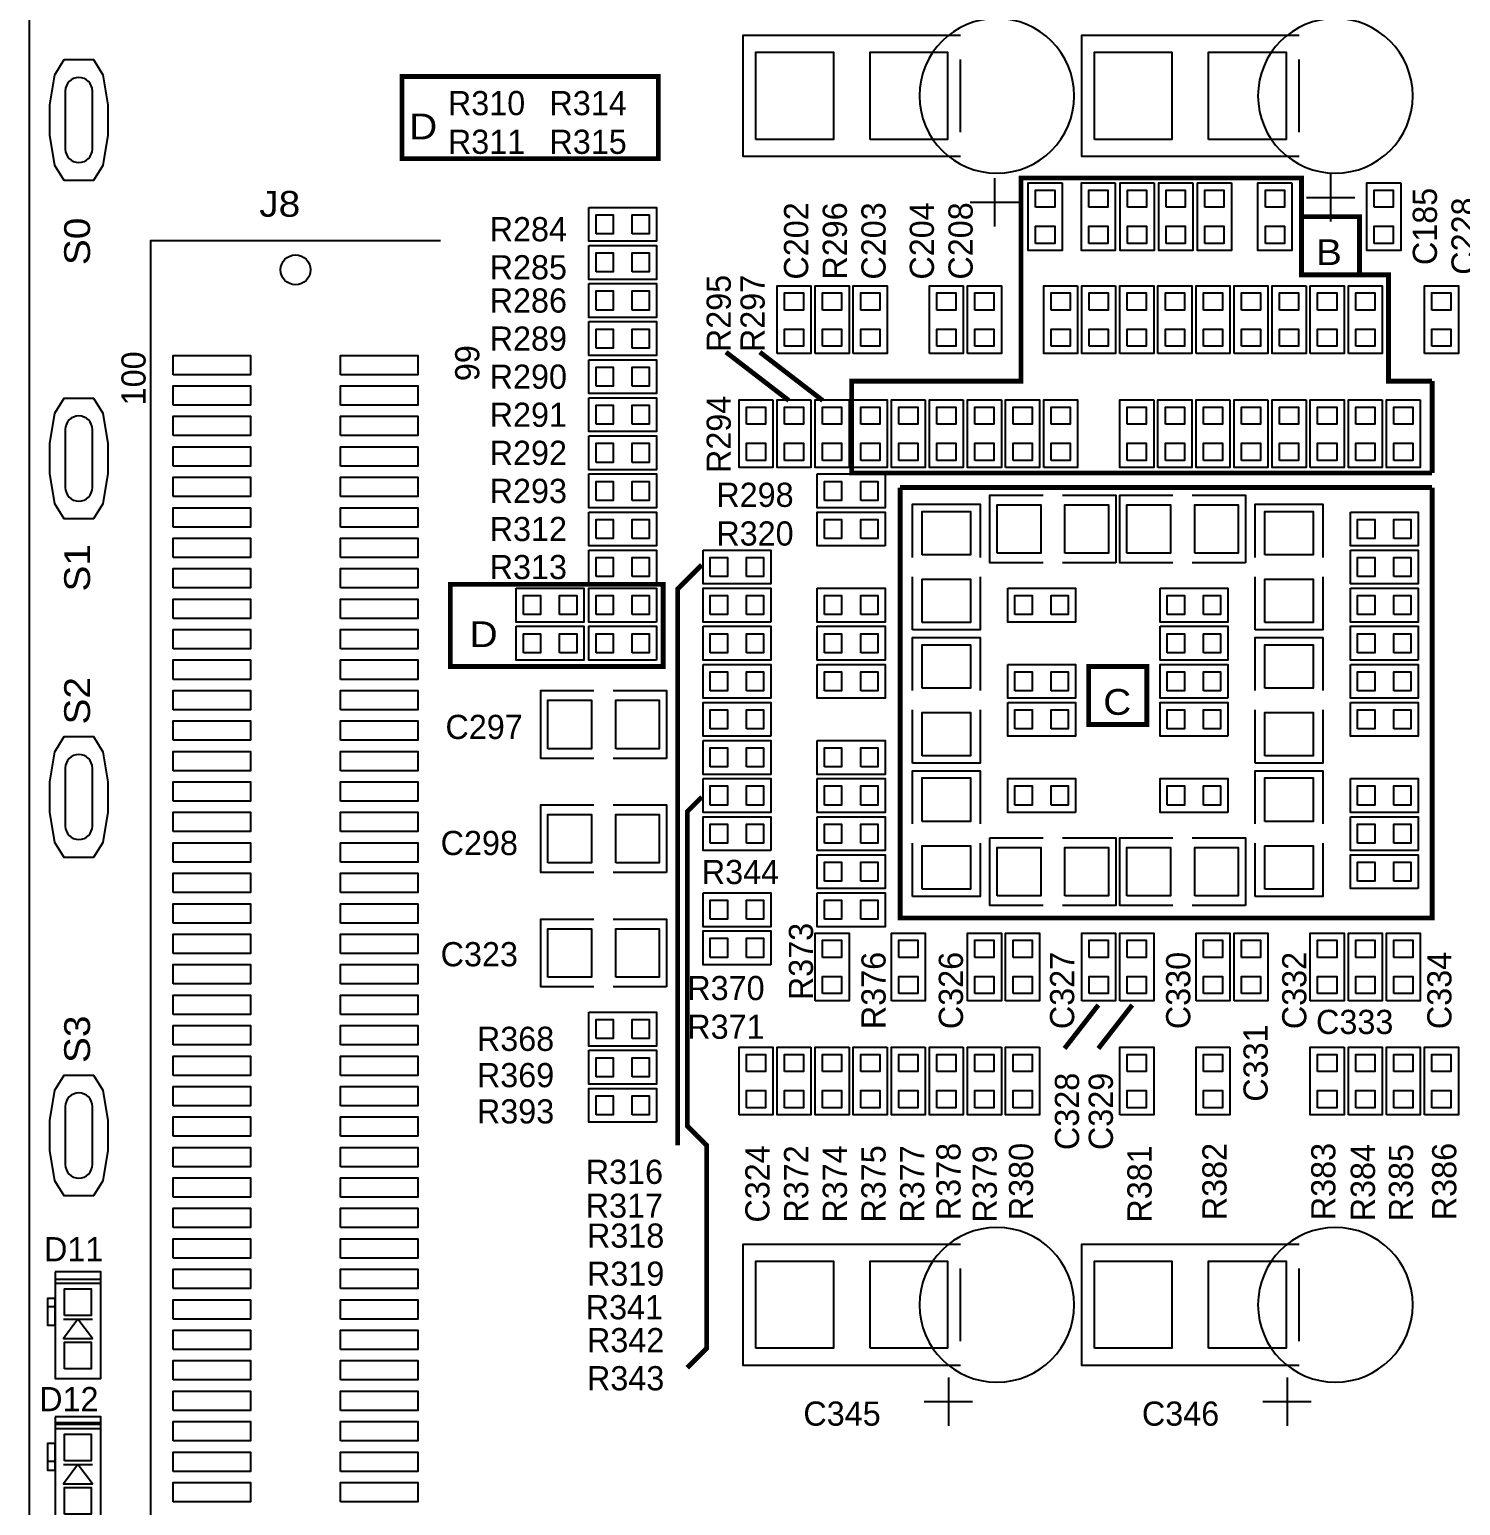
# Model space of a CAD drawing. Extents: x -13981 to 19531, y -9981 to 12034.
# Drawn here: x 3500 to 7938, y 2045 to 6623 of the extents above; entities that cross this region are included whole.
import ezdxf

# ---------------------------------------------------------------- set-up
doc = ezdxf.new("R2010")
doc.units = 0
doc.header["$MEASUREMENT"] = 0
doc.layers.get('0').update_dxf_attribs({"color": 1, "linetype": 'CONTINUOUS'})
doc.layers.add('1', color=3, linetype='CONTINUOUS')

# ---------------------------------------------------------------- blocks, each defined once
blk = doc.blocks.new('FIGURE_CIRCLE')
blk.add_circle((0, 0), 0.5)
blk = doc.blocks.new('FIGURE_SQUARE')
blk.add_lwpolyline([(-0.5, -0.5), (-0.5, 0.5), (0.5, 0.5), (0.5, -0.5)], close=True)
blk = doc.blocks.new('FIGURE_OBLONG')
blk.add_lwpolyline([(-0.5, -0.125), (-0.5, 0.125), (-0.416, 0.375), (-0.25, 0.5), (0.25, 0.5), (0.416, 0.375), (0.5, 0.125), (0.5, -0.125), (0.416, -0.375), (0.25, -0.5), (-0.25, -0.5), (-0.416, -0.375)], close=True)

msp = doc.modelspace()

# ---------------------------------------------------------------- linework, layer by layer
at = {"layer": '1'}
for points in [[(16100, -2658.0002), (3500, -2658.0002), (3500, 9941.9998), (16100, 9941.9998)], [(6702.5, 6146.9998), (6702.5, 5936.9998), (6597.5, 5936.9998), (6597.5, 6146.9998)], [(6867.5, 6146.9998), (6867.5, 5936.9998), (6762.5, 5936.9998), (6762.5, 6146.9998)], [(6987.5, 6146.9998), (6987.5, 5936.9998), (6882.5, 5936.9998), (6882.5, 6146.9998)], [(7107.5, 6146.9998), (7107.5, 5936.9998), (7002.5, 5936.9998), (7002.5, 6146.9998)], [(7227.5, 6146.9998), (7227.5, 5936.9998), (7122.5, 5936.9998), (7122.5, 6146.9998)], [(7415, 6146.9998), (7415, 5936.9998), (7310, 5936.9998), (7310, 6146.9998)], [(7752.5, 6146.9998), (7752.5, 5936.9998), (7647.5, 5936.9998), (7647.5, 6146.9998)], [(5234.57, 6070.8748), (5444.57, 6070.8748), (5444.57, 5965.8748), (5234.57, 5965.8748)], [(5234.57, 5952.7648), (5444.57, 5952.7648), (5444.57, 5847.7648), (5234.57, 5847.7648)], [(5234.57, 5834.6548), (5444.57, 5834.6548), (5444.57, 5729.6548), (5234.57, 5729.6548)], [(5818.565, 5618.0998), (5818.565, 5828.0998), (5923.565, 5828.0998), (5923.565, 5618.0998)], [(5936.675, 5618.0998), (5936.675, 5828.0998), (6041.675, 5828.0998), (6041.675, 5618.0998)], [(6054.785, 5618.0998), (6054.785, 5828.0998), (6159.785, 5828.0998), (6159.785, 5618.0998)], [(6291.005, 5618.0998), (6291.005, 5828.0998), (6396.005, 5828.0998), (6396.005, 5618.0998)], [(6409.115, 5618.0998), (6409.115, 5828.0998), (6514.115, 5828.0998), (6514.115, 5618.0998)], [(6750.335, 5828.0998), (6750.335, 5618.0998), (6645.335, 5618.0998), (6645.335, 5828.0998)], [(6868.445, 5828.0998), (6868.445, 5618.0998), (6763.445, 5618.0998), (6763.445, 5828.0998)], [(6881.555, 5618.0998), (6881.555, 5828.0998), (6986.555, 5828.0998), (6986.555, 5618.0998)], [(6999.665, 5618.0998), (6999.665, 5828.0998), (7104.665, 5828.0998), (7104.665, 5618.0998)], [(7117.775, 5618.0998), (7117.775, 5828.0998), (7222.775, 5828.0998), (7222.775, 5618.0998)], [(7235.885, 5618.0998), (7235.885, 5828.0998), (7340.885, 5828.0998), (7340.885, 5618.0998)], [(7458.995, 5828.0998), (7458.995, 5618.0998), (7353.995, 5618.0998), (7353.995, 5828.0998)], [(7472.105, 5618.0998), (7472.105, 5828.0998), (7577.105, 5828.0998), (7577.105, 5618.0998)], [(7590.215, 5618.0998), (7590.215, 5828.0998), (7695.215, 5828.0998), (7695.215, 5618.0998)], [(7826.435, 5618.0998), (7826.435, 5828.0998), (7931.435, 5828.0998), (7931.435, 5618.0998)], [(5234.57, 5716.5448), (5444.57, 5716.5448), (5444.57, 5611.5448), (5234.57, 5611.5448)], [(5234.57, 5598.4348), (5444.57, 5598.4348), (5444.57, 5493.4348), (5234.57, 5493.4348)], [(5234.57, 5480.3248), (5444.57, 5480.3248), (5444.57, 5375.3248), (5234.57, 5375.3248)], [(5805.455, 5473.7698), (5805.455, 5263.7698), (5700.455, 5263.7698), (5700.455, 5473.7698)], [(5923.565, 5473.7698), (5923.565, 5263.7698), (5818.565, 5263.7698), (5818.565, 5473.7698)], [(6041.675, 5473.7698), (6041.675, 5263.7698), (5936.675, 5263.7698), (5936.675, 5473.7698)], [(6054.785, 5263.7698), (6054.785, 5473.7698), (6159.785, 5473.7698), (6159.785, 5263.7698)], [(6277.895, 5473.7698), (6277.895, 5263.7698), (6172.895, 5263.7698), (6172.895, 5473.7698)], [(6396.005, 5473.7698), (6396.005, 5263.7698), (6291.005, 5263.7698), (6291.005, 5473.7698)], [(6514.115, 5473.7698), (6514.115, 5263.7698), (6409.115, 5263.7698), (6409.115, 5473.7698)], [(6527.225, 5263.7698), (6527.225, 5473.7698), (6632.225, 5473.7698), (6632.225, 5263.7698)], [(6645.335, 5263.7698), (6645.335, 5473.7698), (6750.335, 5473.7698), (6750.335, 5263.7698)], [(6986.555, 5473.7698), (6986.555, 5263.7698), (6881.555, 5263.7698), (6881.555, 5473.7698)], [(6999.665, 5263.7698), (6999.665, 5473.7698), (7104.665, 5473.7698), (7104.665, 5263.7698)], [(7222.775, 5473.7698), (7222.775, 5263.7698), (7117.775, 5263.7698), (7117.775, 5473.7698)], [(7340.885, 5473.7698), (7340.885, 5263.7698), (7235.885, 5263.7698), (7235.885, 5473.7698)], [(7458.995, 5473.7698), (7458.995, 5263.7698), (7353.995, 5263.7698), (7353.995, 5473.7698)], [(7472.105, 5263.7698), (7472.105, 5473.7698), (7577.105, 5473.7698), (7577.105, 5263.7698)], [(7695.215, 5473.7698), (7695.215, 5263.7698), (7590.215, 5263.7698), (7590.215, 5473.7698)], [(7813.325, 5473.7698), (7813.325, 5263.7698), (7708.325, 5263.7698), (7708.325, 5473.7698)], [(5234.57, 5362.2148), (5444.57, 5362.2148), (5444.57, 5257.2148), (5234.57, 5257.2148)], [(5234.57, 5244.1048), (5444.57, 5244.1048), (5444.57, 5139.1048), (5234.57, 5139.1048)], [(5943.23, 5244.1048), (6153.23, 5244.1048), (6153.23, 5139.1048), (5943.23, 5139.1048)], [(5234.57, 5125.9948), (5444.57, 5125.9948), (5444.57, 5020.9948), (5234.57, 5020.9948)], [(6153.23, 5020.9948), (5943.23, 5020.9948), (5943.23, 5125.9948), (6153.23, 5125.9948)], [(7596.77, 5125.9948), (7806.77, 5125.9948), (7806.77, 5020.9948), (7596.77, 5020.9948)], [(5234.57, 5007.8848), (5444.57, 5007.8848), (5444.57, 4902.8848), (5234.57, 4902.8848)], [(5588.9, 5007.8848), (5798.9, 5007.8848), (5798.9, 4902.8848), (5588.9, 4902.8848)], [(7596.77, 5007.8848), (7806.77, 5007.8848), (7806.77, 4902.8848), (7596.77, 4902.8848)], [(5009.57, 4889.7748), (5219.57, 4889.7748), (5219.57, 4784.7748), (5009.57, 4784.7748)], [(5444.57, 4784.7748), (5234.57, 4784.7748), (5234.57, 4889.7748), (5444.57, 4889.7748)], [(5798.9, 4784.7748), (5588.9, 4784.7748), (5588.9, 4889.7748), (5798.9, 4889.7748)], [(5943.23, 4889.7748), (6153.23, 4889.7748), (6153.23, 4784.7748), (5943.23, 4784.7748)], [(6533.78, 4889.7748), (6743.78, 4889.7748), (6743.78, 4784.7748), (6533.78, 4784.7748)], [(7006.22, 4889.7748), (7216.22, 4889.7748), (7216.22, 4784.7748), (7006.22, 4784.7748)], [(7596.77, 4889.7748), (7806.77, 4889.7748), (7806.77, 4784.7748), (7596.77, 4784.7748)], [(5009.57, 4771.6648), (5219.57, 4771.6648), (5219.57, 4666.6648), (5009.57, 4666.6648)], [(5444.57, 4666.6648), (5234.57, 4666.6648), (5234.57, 4771.6648), (5444.57, 4771.6648)], [(5588.9, 4771.6648), (5798.9, 4771.6648), (5798.9, 4666.6648), (5588.9, 4666.6648)], [(5943.23, 4771.6648), (6153.23, 4771.6648), (6153.23, 4666.6648), (5943.23, 4666.6648)], [(7006.22, 4771.6648), (7216.22, 4771.6648), (7216.22, 4666.6648), (7006.22, 4666.6648)], [(7806.77, 4666.6648), (7596.77, 4666.6648), (7596.77, 4771.6648), (7806.77, 4771.6648)], [(5588.9, 4653.5548), (5798.9, 4653.5548), (5798.9, 4548.5548), (5588.9, 4548.5548)], [(5943.23, 4653.5548), (6153.23, 4653.5548), (6153.23, 4548.5548), (5943.23, 4548.5548)], [(6533.78, 4653.5548), (6743.78, 4653.5548), (6743.78, 4548.5548), (6533.78, 4548.5548)], [(7216.22, 4548.5548), (7006.22, 4548.5548), (7006.22, 4653.5548), (7216.22, 4653.5548)], [(7596.77, 4653.5548), (7806.77, 4653.5548), (7806.77, 4548.5548), (7596.77, 4548.5548)], [(5798.9, 4430.4448), (5588.9, 4430.4448), (5588.9, 4535.4448), (5798.9, 4535.4448)], [(6533.78, 4535.4448), (6743.78, 4535.4448), (6743.78, 4430.4448), (6533.78, 4430.4448)], [(7216.22, 4430.4448), (7006.22, 4430.4448), (7006.22, 4535.4448), (7216.22, 4535.4448)], [(7596.77, 4535.4448), (7806.77, 4535.4448), (7806.77, 4430.4448), (7596.77, 4430.4448)], [(5588.9, 4417.3348), (5798.9, 4417.3348), (5798.9, 4312.3348), (5588.9, 4312.3348)], [(5943.23, 4417.3348), (6153.23, 4417.3348), (6153.23, 4312.3348), (5943.23, 4312.3348)], [(5588.9, 4299.2248), (5798.9, 4299.2248), (5798.9, 4194.2248), (5588.9, 4194.2248)], [(5943.23, 4299.2248), (6153.23, 4299.2248), (6153.23, 4194.2248), (5943.23, 4194.2248)], [(6743.78, 4194.2248), (6533.78, 4194.2248), (6533.78, 4299.2248), (6743.78, 4299.2248)], [(7216.22, 4194.2248), (7006.22, 4194.2248), (7006.22, 4299.2248), (7216.22, 4299.2248)], [(7596.77, 4299.2248), (7806.77, 4299.2248), (7806.77, 4194.2248), (7596.77, 4194.2248)], [(5798.9, 4076.1148), (5588.9, 4076.1148), (5588.9, 4181.1148), (5798.9, 4181.1148)], [(5943.23, 4181.1148), (6153.23, 4181.1148), (6153.23, 4076.1148), (5943.23, 4076.1148)], [(7596.77, 4181.1148), (7806.77, 4181.1148), (7806.77, 4076.1148), (7596.77, 4076.1148)], [(5943.23, 4063.0048), (6153.23, 4063.0048), (6153.23, 3958.0048), (5943.23, 3958.0048)], [(7806.77, 3958.0048), (7596.77, 3958.0048), (7596.77, 4063.0048), (7806.77, 4063.0048)], [(5588.9, 3944.8948), (5798.9, 3944.8948), (5798.9, 3839.8948), (5588.9, 3839.8948)], [(5943.23, 3944.8948), (6153.23, 3944.8948), (6153.23, 3839.8948), (5943.23, 3839.8948)], [(5798.9, 3721.7848), (5588.9, 3721.7848), (5588.9, 3826.7848), (5798.9, 3826.7848)], [(5936.675, 3610.2298), (5936.675, 3820.2298), (6041.675, 3820.2298), (6041.675, 3610.2298)], [(6172.895, 3610.2298), (6172.895, 3820.2298), (6277.895, 3820.2298), (6277.895, 3610.2298)], [(6409.115, 3610.2298), (6409.115, 3820.2298), (6514.115, 3820.2298), (6514.115, 3610.2298)], [(6527.225, 3610.2298), (6527.225, 3820.2298), (6632.225, 3820.2298), (6632.225, 3610.2298)], [(6763.445, 3610.2298), (6763.445, 3820.2298), (6868.445, 3820.2298), (6868.445, 3610.2298)], [(6881.555, 3610.2298), (6881.555, 3820.2298), (6986.555, 3820.2298), (6986.555, 3610.2298)], [(7117.775, 3610.2298), (7117.775, 3820.2298), (7222.775, 3820.2298), (7222.775, 3610.2298)], [(7235.885, 3610.2298), (7235.885, 3820.2298), (7340.885, 3820.2298), (7340.885, 3610.2298)], [(7472.105, 3610.2298), (7472.105, 3820.2298), (7577.105, 3820.2298), (7577.105, 3610.2298)], [(7590.215, 3610.2298), (7590.215, 3820.2298), (7695.215, 3820.2298), (7695.215, 3610.2298)], [(7708.325, 3610.2298), (7708.325, 3820.2298), (7813.325, 3820.2298), (7813.325, 3610.2298)], [(5234.57, 3574.6198), (5444.57, 3574.6198), (5444.57, 3469.6198), (5234.57, 3469.6198)], [(5234.57, 3456.5098), (5444.57, 3456.5098), (5444.57, 3351.5098), (5234.57, 3351.5098)], [(5700.455, 3255.8998), (5700.455, 3465.8998), (5805.455, 3465.8998), (5805.455, 3255.8998)], [(5923.565, 3465.8998), (5923.565, 3255.8998), (5818.565, 3255.8998), (5818.565, 3465.8998)], [(6041.675, 3465.8998), (6041.675, 3255.8998), (5936.675, 3255.8998), (5936.675, 3465.8998)], [(6159.785, 3465.8998), (6159.785, 3255.8998), (6054.785, 3255.8998), (6054.785, 3465.8998)], [(6277.895, 3465.8998), (6277.895, 3255.8998), (6172.895, 3255.8998), (6172.895, 3465.8998)], [(6396.005, 3465.8998), (6396.005, 3255.8998), (6291.005, 3255.8998), (6291.005, 3465.8998)], [(6514.115, 3465.8998), (6514.115, 3255.8998), (6409.115, 3255.8998), (6409.115, 3465.8998)], [(6632.225, 3465.8998), (6632.225, 3255.8998), (6527.225, 3255.8998), (6527.225, 3465.8998)], [(6881.555, 3255.8998), (6881.555, 3465.8998), (6986.555, 3465.8998), (6986.555, 3255.8998)], [(7222.775, 3465.8998), (7222.775, 3255.8998), (7117.775, 3255.8998), (7117.775, 3465.8998)], [(7577.105, 3465.8998), (7577.105, 3255.8998), (7472.105, 3255.8998), (7472.105, 3465.8998)], [(7590.215, 3255.8998), (7590.215, 3465.8998), (7695.215, 3465.8998), (7695.215, 3255.8998)], [(7708.325, 3255.8998), (7708.325, 3465.8998), (7813.325, 3465.8998), (7813.325, 3255.8998)], [(7826.435, 3255.8998), (7826.435, 3465.8998), (7931.435, 3465.8998), (7931.435, 3255.8998)], [(5444.57, 3233.3998), (5234.57, 3233.3998), (5234.57, 3338.3998), (5444.57, 3338.3998)], [(3579.134, 2769.1648), (3579.134, 2733.7318), (3720.866, 2733.7318), (3720.866, 2769.1648)], [(3579.134, 2745.5428), (3579.134, 2438.4568), (3720.866, 2438.4568), (3720.866, 2745.5428)], [(3579.134, 2686.4878), (3555.512, 2686.4878), (3555.512, 2603.8108), (3579.134, 2603.8108)], [(3650, 2621.9998), (3605, 2561.9998), (3695, 2561.9998)], [(3579.134, 2319.1648), (3579.134, 2283.7318), (3720.866, 2283.7318), (3720.866, 2319.1648)], [(3579.134, 2295.5428), (3579.134, 1988.4568), (3720.866, 1988.4568), (3720.866, 2295.5428)], [(3579.134, 2236.4878), (3555.512, 2236.4878), (3555.512, 2153.8108), (3579.134, 2153.8108)], [(3650, 2171.9998), (3605, 2111.9998), (3695, 2111.9998)]]:
    msp.add_lwpolyline(points, close=True, dxfattribs=at)
for points in [[(6740, 6416.9998, 1), (6260, 6416.9998, 1)], [(7790, 6416.9998, 1), (7310, 6416.9998, 1)], [(3610.952, 6431.9998), (3610.952, 6251.9998, 1), (3694.952, 6251.9998), (3694.952, 6431.9998, 1)], [(3610.952, 5381.9998), (3610.952, 5201.9998, 1), (3694.952, 5201.9998), (3694.952, 5381.9998, 1)], [(3610.952, 4331.9998), (3610.952, 4151.9998, 1), (3694.952, 4151.9998), (3694.952, 4331.9998, 1)], [(3610.952, 3281.9998), (3610.952, 3101.9998, 1), (3694.952, 3101.9998), (3694.952, 3281.9998, 1)], [(6740, 2666.9998, 1), (6260, 2666.9998, 1)], [(7790, 2666.9998, 1), (7310, 2666.9998, 1)]]:
    msp.add_lwpolyline(points, format="xyb", close=True, dxfattribs=at)
for points in [[(6387.5, 6604.4998), (5712.5, 6604.4998), (5712.5, 6229.4998), (6387.5, 6229.4998)], [(7437.5, 6604.4998), (6762.5, 6604.4998), (6762.5, 6229.4998), (7437.5, 6229.4998)], [(6387.5, 6304.4998), (6387.5, 6529.4998)], [(7437.5, 6304.4998), (7437.5, 6529.4998)], [(6492.5, 6161.9998), (6492.5, 6011.9998)], [(7535, 6176.9998), (7535, 6026.9998)], [(7460, 6101.9998), (7610, 6101.9998)], [(6417.5, 6086.9998), (6567.5, 6086.9998)], [(4775, 5966.9998), (3875, 5966.9998), (3875, 566.9998), (4625, 566.9998), (4775, 716.9998)], [(6643.835, 4968.4948), (6478.835, 4968.4948), (6478.835, 4983.4948), (6478.835, 5178.4948), (6643.835, 5178.4948)], [(6703.835, 5178.4948), (6868.835, 5178.4948), (6868.835, 4968.4948)], [(7046.165, 4968.4948), (6881.165, 4968.4948), (6881.165, 4983.4948), (6881.165, 5178.4948), (7046.165, 5178.4948)], [(7106.165, 5178.4948), (7271.165, 5178.4948), (7271.165, 4968.4948)], [(6238.505, 4985.3848), (6238.505, 5150.3848), (6253.505, 5150.3848), (6448.505, 5150.3848), (6448.505, 4985.3848)], [(7301.495, 4985.3848), (7301.495, 5150.3848), (7316.495, 5150.3848), (7511.495, 5150.3848), (7511.495, 4985.3848)], [(6868.835, 4968.4948), (6703.835, 4968.4948)], [(7271.165, 4968.4948), (7106.165, 4968.4948)], [(6238.505, 4760.3848), (6238.505, 4925.3848)], [(6448.505, 4925.3848), (6448.505, 4760.3848), (6238.505, 4760.3848)], [(7301.495, 4760.3848), (7301.495, 4925.3848)], [(7511.495, 4925.3848), (7511.495, 4760.3848), (7301.495, 4760.3848)], [(6238.505, 4571.9998), (6238.505, 4736.9998), (6253.505, 4736.9998), (6448.505, 4736.9998), (6448.505, 4571.9998)], [(7301.495, 4571.9998), (7301.495, 4736.9998), (7316.495, 4736.9998), (7511.495, 4736.9998), (7511.495, 4571.9998)], [(5250.515, 4361.9998), (5085.515, 4361.9998), (5085.515, 4376.9998), (5085.515, 4571.9998), (5250.515, 4571.9998)], [(5310.515, 4571.9998), (5475.515, 4571.9998), (5475.515, 4361.9998)], [(6238.505, 4346.9998), (6238.505, 4511.9998)], [(6448.505, 4511.9998), (6448.505, 4346.9998), (6238.505, 4346.9998)], [(7301.495, 4346.9998), (7301.495, 4511.9998)], [(7511.495, 4511.9998), (7511.495, 4346.9998), (7301.495, 4346.9998)], [(5475.515, 4361.9998), (5310.515, 4361.9998)], [(6238.505, 4158.6148), (6238.505, 4323.6148), (6253.505, 4323.6148), (6448.505, 4323.6148), (6448.505, 4158.6148)], [(7301.495, 4158.6148), (7301.495, 4323.6148), (7316.495, 4323.6148), (7511.495, 4323.6148), (7511.495, 4158.6148)], [(5250.515, 4007.6698), (5085.515, 4007.6698), (5085.515, 4022.6698), (5085.515, 4217.6698), (5250.515, 4217.6698)], [(5310.515, 4217.6698), (5475.515, 4217.6698), (5475.515, 4007.6698)], [(6238.505, 3933.6148), (6238.505, 4098.6148)], [(6448.505, 4098.6148), (6448.505, 3933.6148), (6238.505, 3933.6148)], [(6478.835, 4115.5048), (6643.835, 4115.5048)], [(6643.835, 3905.5048), (6478.835, 3905.5048), (6478.835, 4115.5048)], [(6703.835, 4115.5048), (6868.835, 4115.5048), (6868.835, 4100.5048), (6868.835, 3905.5048), (6703.835, 3905.5048)], [(7046.165, 3905.5048), (6881.165, 3905.5048), (6881.165, 3920.5048), (6881.165, 4115.5048), (7046.165, 4115.5048)], [(7106.165, 4115.5048), (7271.165, 4115.5048), (7271.165, 3905.5048)], [(7301.495, 3933.6148), (7301.495, 4098.6148)], [(7511.495, 4098.6148), (7511.495, 3933.6148), (7301.495, 3933.6148)], [(5475.515, 4007.6698), (5310.515, 4007.6698)], [(7271.165, 3905.5048), (7106.165, 3905.5048)], [(5250.515, 3653.3398), (5085.515, 3653.3398), (5085.515, 3668.3398), (5085.515, 3863.3398), (5250.515, 3863.3398)], [(5310.515, 3863.3398), (5475.515, 3863.3398), (5475.515, 3653.3398)], [(5475.515, 3653.3398), (5310.515, 3653.3398)], [(6387.5, 2854.4998), (5712.5, 2854.4998), (5712.5, 2479.4998), (6387.5, 2479.4998)], [(7437.5, 2854.4998), (6762.5, 2854.4998), (6762.5, 2479.4998), (7437.5, 2479.4998)], [(6387.5, 2554.4998), (6387.5, 2779.4998)], [(7437.5, 2554.4998), (7437.5, 2779.4998)], [(3579.134, 2660.6998), (3555.512, 2660.6998)], [(3605, 2621.9998), (3695, 2621.9998)], [(6350, 2441.9998), (6350, 2291.9998)], [(7400, 2441.9998), (7400, 2291.9998)], [(6275, 2366.9998), (6425, 2366.9998)], [(7325, 2366.9998), (7475, 2366.9998)], [(3720.866, 2300.6998), (3579.134, 2300.6998)], [(3579.134, 2180.6998), (3555.512, 2180.6998)], [(3605, 2171.9998), (3695, 2171.9998)]]:
    msp.add_lwpolyline(points, dxfattribs=at)
at = {"layer": '1', "const_width": 15}
for points in [[(5450, 6221.9998), (4655, 6221.9998), (4655, 6476.9998), (5450, 6476.9998)], [(5465, 4646.9998), (4805, 4646.9998), (4805, 4901.9998), (5465, 4901.9998)], [(6785, 4646.9998), (6965, 4646.9998), (6965, 4466.9998), (6785, 4466.9998)]]:
    msp.add_lwpolyline(points, close=True, dxfattribs=at)
for points in [[(7850, 5531.9998), (7715, 5531.9998), (7715, 5861.9998), (7445, 5861.9998), (7445, 6161.9998), (6575, 6161.9998), (6575, 5531.9998), (6050, 5531.9998), (6050, 5246.9998), (7850, 5246.9998)], [(7445, 6041.9998), (7625, 6041.9998), (7625, 5861.9998)], [(5855, 5471.9998), (5660, 5621.9998)], [(5960, 5471.9998), (5765, 5621.9998)], [(7850, 5246.9998), (7850, 5531.9998)], [(7850, 5201.9998), (6200, 5201.9998)], [(6200, 5201.9998), (6200, 3866.9998), (7850, 3866.9998), (7850, 5201.9998)], [(5510, 3161.9998), (5510, 4886.9998), (5585, 4961.9998)], [(5540, 2471.9998), (5600, 2531.9998), (5600, 3161.9998), (5540, 3221.9998), (5540, 4196.9998), (5585, 4241.9998)], [(6710, 3461.9998), (6815, 3596.9998)], [(6815, 3461.9998), (6920, 3596.9998)]]:
    msp.add_lwpolyline(points, dxfattribs=at)

# ---------------------------------------------------------------- block references
at = {"layer": '1'}
for name, p, xscale, yscale in [('FIGURE_SQUARE', (5873, 6416.9998), 240, 270), ('FIGURE_SQUARE', (6227, 6416.9998), 240, 270), ('FIGURE_SQUARE', (6923, 6416.9998), 240, 270), ('FIGURE_SQUARE', (7277, 6416.9998), 240, 270), ('FIGURE_OBLONG', (3652.952, 6341.9998), 180, 375), ('FIGURE_SQUARE', (6650, 6098.0998), 59.07, 53.16), ('FIGURE_SQUARE', (6815, 6098.0998), 59.07, 53.16), ('FIGURE_SQUARE', (6935, 6098.0998), 59.07, 53.16), ('FIGURE_SQUARE', (7055, 6098.0998), 59.07, 53.16), ('FIGURE_SQUARE', (7175, 6098.0998), 59.07, 53.16), ('FIGURE_SQUARE', (7362.5, 6098.0998), 59.07, 53.16), ('FIGURE_SQUARE', (7700, 6098.0998), 59.07, 53.16), ('FIGURE_SQUARE', (5283.47, 6018.3748), 53.16, 59.07), ('FIGURE_SQUARE', (5395.67, 6018.3748), 53.16, 59.07), ('FIGURE_SQUARE', (6650, 5985.8998), 59.07, 53.16), ('FIGURE_SQUARE', (6815, 5985.8998), 59.07, 53.16), ('FIGURE_SQUARE', (6935, 5985.8998), 59.07, 53.16), ('FIGURE_SQUARE', (7055, 5985.8998), 59.07, 53.16), ('FIGURE_SQUARE', (7175, 5985.8998), 59.07, 53.16), ('FIGURE_SQUARE', (7362.5, 5985.8998), 59.07, 53.16), ('FIGURE_SQUARE', (7700, 5985.8998), 59.07, 53.16), ('FIGURE_CIRCLE', (4325, 5877.2398), 93, 93), ('FIGURE_CIRCLE', (4325, 5877.2398), 93, 93), ('FIGURE_SQUARE', (5283.47, 5900.2648), 53.16, 59.07), ('FIGURE_SQUARE', (5395.67, 5900.2648), 53.16, 59.07), ('FIGURE_SQUARE', (5283.47, 5782.1548), 53.16, 59.07), ('FIGURE_SQUARE', (5395.67, 5782.1548), 53.16, 59.07), ('FIGURE_SQUARE', (5871.065, 5779.1998), 59.07, 53.16), ('FIGURE_SQUARE', (5989.175, 5779.1998), 59.07, 53.16), ('FIGURE_SQUARE', (6107.285, 5779.1998), 59.07, 53.16), ('FIGURE_SQUARE', (6343.505, 5779.1998), 59.07, 53.16), ('FIGURE_SQUARE', (6461.615, 5779.1998), 59.07, 53.16), ('FIGURE_SQUARE', (6697.835, 5779.1998), 59.07, 53.16), ('FIGURE_SQUARE', (6815.945, 5779.1998), 59.07, 53.16), ('FIGURE_SQUARE', (6934.055, 5779.1998), 59.07, 53.16), ('FIGURE_SQUARE', (7052.165, 5779.1998), 59.07, 53.16), ('FIGURE_SQUARE', (7170.275, 5779.1998), 59.07, 53.16), ('FIGURE_SQUARE', (7288.385, 5779.1998), 59.07, 53.16), ('FIGURE_SQUARE', (7406.495, 5779.1998), 59.07, 53.16), ('FIGURE_SQUARE', (7524.605, 5779.1998), 59.07, 53.16), ('FIGURE_SQUARE', (7642.715, 5779.1998), 59.07, 53.16), ('FIGURE_SQUARE', (7878.935, 5779.1998), 59.07, 53.16), ('FIGURE_SQUARE', (5283.47, 5664.0448), 53.16, 59.07), ('FIGURE_SQUARE', (5395.67, 5664.0448), 53.16, 59.07), ('FIGURE_SQUARE', (5871.065, 5666.9998), 59.07, 53.16), ('FIGURE_SQUARE', (5989.175, 5666.9998), 59.07, 53.16), ('FIGURE_SQUARE', (6107.285, 5666.9998), 59.07, 53.16), ('FIGURE_SQUARE', (6343.505, 5666.9998), 59.07, 53.16), ('FIGURE_SQUARE', (6461.615, 5666.9998), 59.07, 53.16), ('FIGURE_SQUARE', (6697.835, 5666.9998), 59.07, 53.16), ('FIGURE_SQUARE', (6815.945, 5666.9998), 59.07, 53.16), ('FIGURE_SQUARE', (6934.055, 5666.9998), 59.07, 53.16), ('FIGURE_SQUARE', (7052.165, 5666.9998), 59.07, 53.16), ('FIGURE_SQUARE', (7170.275, 5666.9998), 59.07, 53.16), ('FIGURE_SQUARE', (7288.385, 5666.9998), 59.07, 53.16), ('FIGURE_SQUARE', (7406.495, 5666.9998), 59.07, 53.16), ('FIGURE_SQUARE', (7524.605, 5666.9998), 59.07, 53.16), ('FIGURE_SQUARE', (7642.715, 5666.9998), 59.07, 53.16), ('FIGURE_SQUARE', (7878.935, 5666.9998), 59.07, 53.16), ('FIGURE_SQUARE', (4065.17, 5581.9498), 240, 60), ('FIGURE_SQUARE', (4584.83, 5581.9498), 240, 60), ('FIGURE_SQUARE', (5283.47, 5545.9348), 53.16, 59.07), ('FIGURE_SQUARE', (5395.67, 5545.9348), 53.16, 59.07), ('FIGURE_SQUARE', (4065.17, 5487.4798), 240, 60), ('FIGURE_SQUARE', (4584.83, 5487.4798), 240, 60), ('FIGURE_OBLONG', (3652.952, 5291.9998), 180, 375), ('FIGURE_SQUARE', (5283.47, 5427.8248), 53.16, 59.07), ('FIGURE_SQUARE', (5395.67, 5427.8248), 53.16, 59.07), ('FIGURE_SQUARE', (5752.955, 5424.8698), 59.07, 53.16), ('FIGURE_SQUARE', (5871.065, 5424.8698), 59.07, 53.16), ('FIGURE_SQUARE', (5989.175, 5424.8698), 59.07, 53.16), ('FIGURE_SQUARE', (6107.285, 5424.8698), 59.07, 53.16), ('FIGURE_SQUARE', (6225.395, 5424.8698), 59.07, 53.16), ('FIGURE_SQUARE', (6343.505, 5424.8698), 59.07, 53.16), ('FIGURE_SQUARE', (6461.615, 5424.8698), 59.07, 53.16), ('FIGURE_SQUARE', (6579.725, 5424.8698), 59.07, 53.16), ('FIGURE_SQUARE', (6697.835, 5424.8698), 59.07, 53.16), ('FIGURE_SQUARE', (6934.055, 5424.8698), 59.07, 53.16), ('FIGURE_SQUARE', (7052.165, 5424.8698), 59.07, 53.16), ('FIGURE_SQUARE', (7170.275, 5424.8698), 59.07, 53.16), ('FIGURE_SQUARE', (7288.385, 5424.8698), 59.07, 53.16), ('FIGURE_SQUARE', (7406.495, 5424.8698), 59.07, 53.16), ('FIGURE_SQUARE', (7524.605, 5424.8698), 59.07, 53.16), ('FIGURE_SQUARE', (7642.715, 5424.8698), 59.07, 53.16), ('FIGURE_SQUARE', (7760.825, 5424.8698), 59.07, 53.16), ('FIGURE_SQUARE', (4065.17, 5392.9798), 240, 60), ('FIGURE_SQUARE', (4584.83, 5392.9798), 240, 60), ('FIGURE_SQUARE', (4065.17, 5298.5098), 240, 60), ('FIGURE_SQUARE', (4584.83, 5298.5098), 240, 60), ('FIGURE_SQUARE', (5283.47, 5309.7148), 53.16, 59.07), ('FIGURE_SQUARE', (5395.67, 5309.7148), 53.16, 59.07), ('FIGURE_SQUARE', (5752.955, 5312.6698), 59.07, 53.16), ('FIGURE_SQUARE', (5871.065, 5312.6698), 59.07, 53.16), ('FIGURE_SQUARE', (5989.175, 5312.6698), 59.07, 53.16), ('FIGURE_SQUARE', (6107.285, 5312.6698), 59.07, 53.16), ('FIGURE_SQUARE', (6225.395, 5312.6698), 59.07, 53.16), ('FIGURE_SQUARE', (6343.505, 5312.6698), 59.07, 53.16), ('FIGURE_SQUARE', (6461.615, 5312.6698), 59.07, 53.16), ('FIGURE_SQUARE', (6579.725, 5312.6698), 59.07, 53.16), ('FIGURE_SQUARE', (6697.835, 5312.6698), 59.07, 53.16), ('FIGURE_SQUARE', (6934.055, 5312.6698), 59.07, 53.16), ('FIGURE_SQUARE', (7052.165, 5312.6698), 59.07, 53.16), ('FIGURE_SQUARE', (7170.275, 5312.6698), 59.07, 53.16), ('FIGURE_SQUARE', (7288.385, 5312.6698), 59.07, 53.16), ('FIGURE_SQUARE', (7406.495, 5312.6698), 59.07, 53.16), ('FIGURE_SQUARE', (7524.605, 5312.6698), 59.07, 53.16), ('FIGURE_SQUARE', (7642.715, 5312.6698), 59.07, 53.16), ('FIGURE_SQUARE', (7760.825, 5312.6698), 59.07, 53.16), ('FIGURE_SQUARE', (4065.17, 5204.0098), 240, 60), ('FIGURE_SQUARE', (4584.83, 5204.0098), 240, 60), ('FIGURE_SQUARE', (5283.47, 5191.6048), 53.16, 59.07), ('FIGURE_SQUARE', (5395.67, 5191.6048), 53.16, 59.07), ('FIGURE_SQUARE', (5992.13, 5191.6048), 53.16, 59.07), ('FIGURE_SQUARE', (6104.33, 5191.6048), 53.16, 59.07), ('FIGURE_SQUARE', (4065.17, 5109.5098), 240, 60), ('FIGURE_SQUARE', (4584.83, 5109.5098), 240, 60), ('FIGURE_SQUARE', (6343.505, 5060.3848), 150, 135), ('FIGURE_SQUARE', (6568.835, 5073.4948), 135, 150), ('FIGURE_SQUARE', (6778.835, 5073.4948), 135, 150), ('FIGURE_SQUARE', (6971.165, 5073.4948), 135, 150), ('FIGURE_SQUARE', (7181.165, 5073.4948), 135, 150), ('FIGURE_SQUARE', (7406.495, 5060.3848), 150, 135), ('FIGURE_SQUARE', (5283.47, 5073.4948), 53.16, 59.07), ('FIGURE_SQUARE', (5395.67, 5073.4948), 53.16, 59.07), ('FIGURE_SQUARE', (5992.13, 5073.4948), 53.16, 59.07), ('FIGURE_SQUARE', (6104.33, 5073.4948), 53.16, 59.07), ('FIGURE_SQUARE', (7645.67, 5073.4948), 53.16, 59.07), ('FIGURE_SQUARE', (7757.87, 5073.4948), 53.16, 59.07), ('FIGURE_SQUARE', (4065.17, 5015.0398), 240, 60), ('FIGURE_SQUARE', (4584.83, 5015.0398), 240, 60), ('FIGURE_SQUARE', (4065.17, 4920.5398), 240, 60), ('FIGURE_SQUARE', (4584.83, 4920.5398), 240, 60), ('FIGURE_SQUARE', (5283.47, 4955.3848), 53.16, 59.07), ('FIGURE_SQUARE', (5395.67, 4955.3848), 53.16, 59.07), ('FIGURE_SQUARE', (5637.8, 4955.3848), 53.16, 59.07), ('FIGURE_SQUARE', (5750, 4955.3848), 53.16, 59.07), ('FIGURE_SQUARE', (7645.67, 4955.3848), 53.16, 59.07), ('FIGURE_SQUARE', (7757.87, 4955.3848), 53.16, 59.07), ('FIGURE_SQUARE', (6343.505, 4850.3848), 150, 135), ('FIGURE_SQUARE', (7406.495, 4850.3848), 150, 135), ('FIGURE_SQUARE', (4065.17, 4826.0698), 240, 60), ('FIGURE_SQUARE', (4584.83, 4826.0698), 240, 60), ('FIGURE_SQUARE', (5058.47, 4837.2748), 53.16, 59.07), ('FIGURE_SQUARE', (5170.67, 4837.2748), 53.16, 59.07), ('FIGURE_SQUARE', (5283.47, 4837.2748), 53.16, 59.07), ('FIGURE_SQUARE', (5395.67, 4837.2748), 53.16, 59.07), ('FIGURE_SQUARE', (5637.8, 4837.2748), 53.16, 59.07), ('FIGURE_SQUARE', (5750, 4837.2748), 53.16, 59.07), ('FIGURE_SQUARE', (5992.13, 4837.2748), 53.16, 59.07), ('FIGURE_SQUARE', (6104.33, 4837.2748), 53.16, 59.07), ('FIGURE_SQUARE', (6582.68, 4837.2748), 53.16, 59.07), ('FIGURE_SQUARE', (6694.88, 4837.2748), 53.16, 59.07), ('FIGURE_SQUARE', (7055.12, 4837.2748), 53.16, 59.07), ('FIGURE_SQUARE', (7167.32, 4837.2748), 53.16, 59.07), ('FIGURE_SQUARE', (7645.67, 4837.2748), 53.16, 59.07), ('FIGURE_SQUARE', (7757.87, 4837.2748), 53.16, 59.07), ('FIGURE_SQUARE', (4065.17, 4731.5698), 240, 60), ('FIGURE_SQUARE', (4584.83, 4731.5698), 240, 60), ('FIGURE_SQUARE', (5058.47, 4719.1648), 53.16, 59.07), ('FIGURE_SQUARE', (5170.67, 4719.1648), 53.16, 59.07), ('FIGURE_SQUARE', (5283.47, 4719.1648), 53.16, 59.07), ('FIGURE_SQUARE', (5395.67, 4719.1648), 53.16, 59.07), ('FIGURE_SQUARE', (5637.8, 4719.1648), 53.16, 59.07), ('FIGURE_SQUARE', (5750, 4719.1648), 53.16, 59.07), ('FIGURE_SQUARE', (5992.13, 4719.1648), 53.16, 59.07), ('FIGURE_SQUARE', (6104.33, 4719.1648), 53.16, 59.07), ('FIGURE_SQUARE', (7055.12, 4719.1648), 53.16, 59.07), ('FIGURE_SQUARE', (7167.32, 4719.1648), 53.16, 59.07), ('FIGURE_SQUARE', (7645.67, 4719.1648), 53.16, 59.07), ('FIGURE_SQUARE', (7757.87, 4719.1648), 53.16, 59.07), ('FIGURE_SQUARE', (6343.505, 4646.9998), 150, 135), ('FIGURE_SQUARE', (7406.495, 4646.9998), 150, 135), ('FIGURE_SQUARE', (4065.17, 4637.0698), 240, 60), ('FIGURE_SQUARE', (4584.83, 4637.0698), 240, 60), ('FIGURE_SQUARE', (5637.8, 4601.0548), 53.16, 59.07), ('FIGURE_SQUARE', (5750, 4601.0548), 53.16, 59.07), ('FIGURE_SQUARE', (5992.13, 4601.0548), 53.16, 59.07), ('FIGURE_SQUARE', (6104.33, 4601.0548), 53.16, 59.07), ('FIGURE_SQUARE', (6582.68, 4601.0548), 53.16, 59.07), ('FIGURE_SQUARE', (6694.88, 4601.0548), 53.16, 59.07), ('FIGURE_SQUARE', (7055.12, 4601.0548), 53.16, 59.07), ('FIGURE_SQUARE', (7167.32, 4601.0548), 53.16, 59.07), ('FIGURE_SQUARE', (7645.67, 4601.0548), 53.16, 59.07), ('FIGURE_SQUARE', (7757.87, 4601.0548), 53.16, 59.07), ('FIGURE_SQUARE', (4065.17, 4542.5998), 240, 60), ('FIGURE_SQUARE', (4584.83, 4542.5998), 240, 60), ('FIGURE_SQUARE', (5175.515, 4466.9998), 135, 150), ('FIGURE_SQUARE', (5385.515, 4466.9998), 135, 150), ('FIGURE_SQUARE', (5637.8, 4482.9448), 53.16, 59.07), ('FIGURE_SQUARE', (5750, 4482.9448), 53.16, 59.07), ('FIGURE_SQUARE', (6343.505, 4436.9998), 150, 135), ('FIGURE_SQUARE', (6582.68, 4482.9448), 53.16, 59.07), ('FIGURE_SQUARE', (6694.88, 4482.9448), 53.16, 59.07), ('FIGURE_SQUARE', (7055.12, 4482.9448), 53.16, 59.07), ('FIGURE_SQUARE', (7167.32, 4482.9448), 53.16, 59.07), ('FIGURE_SQUARE', (7406.495, 4436.9998), 150, 135), ('FIGURE_SQUARE', (7645.67, 4482.9448), 53.16, 59.07), ('FIGURE_SQUARE', (7757.87, 4482.9448), 53.16, 59.07), ('FIGURE_SQUARE', (4065.17, 4448.0998), 240, 60), ('FIGURE_SQUARE', (4584.83, 4448.0998), 240, 60), ('FIGURE_OBLONG', (3652.952, 4241.9998), 180, 375), ('FIGURE_SQUARE', (4065.17, 4353.5998), 240, 60), ('FIGURE_SQUARE', (4584.83, 4353.5998), 240, 60), ('FIGURE_SQUARE', (5637.8, 4364.8348), 53.16, 59.07), ('FIGURE_SQUARE', (5750, 4364.8348), 53.16, 59.07), ('FIGURE_SQUARE', (5992.13, 4364.8348), 53.16, 59.07), ('FIGURE_SQUARE', (6104.33, 4364.8348), 53.16, 59.07), ('FIGURE_SQUARE', (4065.17, 4259.1298), 240, 60), ('FIGURE_SQUARE', (4584.83, 4259.1298), 240, 60), ('FIGURE_SQUARE', (5637.8, 4246.7248), 53.16, 59.07), ('FIGURE_SQUARE', (5750, 4246.7248), 53.16, 59.07), ('FIGURE_SQUARE', (5992.13, 4246.7248), 53.16, 59.07), ('FIGURE_SQUARE', (6104.33, 4246.7248), 53.16, 59.07), ('FIGURE_SQUARE', (6343.505, 4233.6148), 150, 135), ('FIGURE_SQUARE', (6582.68, 4246.7248), 53.16, 59.07), ('FIGURE_SQUARE', (6694.88, 4246.7248), 53.16, 59.07), ('FIGURE_SQUARE', (7055.12, 4246.7248), 53.16, 59.07), ('FIGURE_SQUARE', (7167.32, 4246.7248), 53.16, 59.07), ('FIGURE_SQUARE', (7406.495, 4233.6148), 150, 135), ('FIGURE_SQUARE', (7645.67, 4246.7248), 53.16, 59.07), ('FIGURE_SQUARE', (7757.87, 4246.7248), 53.16, 59.07), ('FIGURE_SQUARE', (4065.17, 4164.6298), 240, 60), ('FIGURE_SQUARE', (4584.83, 4164.6298), 240, 60), ('FIGURE_SQUARE', (5175.515, 4112.6698), 135, 150), ('FIGURE_SQUARE', (5385.515, 4112.6698), 135, 150), ('FIGURE_SQUARE', (5637.8, 4128.6148), 53.16, 59.07), ('FIGURE_SQUARE', (5750, 4128.6148), 53.16, 59.07), ('FIGURE_SQUARE', (5992.13, 4128.6148), 53.16, 59.07), ('FIGURE_SQUARE', (6104.33, 4128.6148), 53.16, 59.07), ('FIGURE_SQUARE', (7645.67, 4128.6148), 53.16, 59.07), ('FIGURE_SQUARE', (7757.87, 4128.6148), 53.16, 59.07), ('FIGURE_SQUARE', (4065.17, 4070.1598), 240, 60), ('FIGURE_SQUARE', (4584.83, 4070.1598), 240, 60), ('FIGURE_SQUARE', (6343.505, 4023.6148), 150, 135), ('FIGURE_SQUARE', (6568.835, 4010.5048), 135, 150), ('FIGURE_SQUARE', (6778.835, 4010.5048), 135, 150), ('FIGURE_SQUARE', (6971.165, 4010.5048), 135, 150), ('FIGURE_SQUARE', (7181.165, 4010.5048), 135, 150), ('FIGURE_SQUARE', (7406.495, 4023.6148), 150, 135), ('FIGURE_SQUARE', (5992.13, 4010.5048), 53.16, 59.07), ('FIGURE_SQUARE', (6104.33, 4010.5048), 53.16, 59.07), ('FIGURE_SQUARE', (7645.67, 4010.5048), 53.16, 59.07), ('FIGURE_SQUARE', (7757.87, 4010.5048), 53.16, 59.07), ('FIGURE_SQUARE', (4065.17, 3975.6598), 240, 60), ('FIGURE_SQUARE', (4584.83, 3975.6598), 240, 60), ('FIGURE_SQUARE', (4065.17, 3881.1598), 240, 60), ('FIGURE_SQUARE', (4584.83, 3881.1598), 240, 60), ('FIGURE_SQUARE', (5637.8, 3892.3948), 53.16, 59.07), ('FIGURE_SQUARE', (5750, 3892.3948), 53.16, 59.07), ('FIGURE_SQUARE', (5992.13, 3892.3948), 53.16, 59.07), ('FIGURE_SQUARE', (6104.33, 3892.3948), 53.16, 59.07), ('FIGURE_SQUARE', (4065.17, 3786.6898), 240, 60), ('FIGURE_SQUARE', (4584.83, 3786.6898), 240, 60), ('FIGURE_SQUARE', (5175.515, 3758.3398), 135, 150), ('FIGURE_SQUARE', (5385.515, 3758.3398), 135, 150), ('FIGURE_SQUARE', (5637.8, 3774.2848), 53.16, 59.07), ('FIGURE_SQUARE', (5750, 3774.2848), 53.16, 59.07), ('FIGURE_SQUARE', (5989.175, 3771.3298), 59.07, 53.16), ('FIGURE_SQUARE', (6225.395, 3771.3298), 59.07, 53.16), ('FIGURE_SQUARE', (6461.615, 3771.3298), 59.07, 53.16), ('FIGURE_SQUARE', (6579.725, 3771.3298), 59.07, 53.16), ('FIGURE_SQUARE', (6815.945, 3771.3298), 59.07, 53.16), ('FIGURE_SQUARE', (6934.055, 3771.3298), 59.07, 53.16), ('FIGURE_SQUARE', (7170.275, 3771.3298), 59.07, 53.16), ('FIGURE_SQUARE', (7288.385, 3771.3298), 59.07, 53.16), ('FIGURE_SQUARE', (7524.605, 3771.3298), 59.07, 53.16), ('FIGURE_SQUARE', (7642.715, 3771.3298), 59.07, 53.16), ('FIGURE_SQUARE', (7760.825, 3771.3298), 59.07, 53.16), ('FIGURE_SQUARE', (4065.17, 3692.1898), 240, 60), ('FIGURE_SQUARE', (4584.83, 3692.1898), 240, 60), ('FIGURE_SQUARE', (5989.175, 3659.1298), 59.07, 53.16), ('FIGURE_SQUARE', (6225.395, 3659.1298), 59.07, 53.16), ('FIGURE_SQUARE', (6461.615, 3659.1298), 59.07, 53.16), ('FIGURE_SQUARE', (6579.725, 3659.1298), 59.07, 53.16), ('FIGURE_SQUARE', (6815.945, 3659.1298), 59.07, 53.16), ('FIGURE_SQUARE', (6934.055, 3659.1298), 59.07, 53.16), ('FIGURE_SQUARE', (7170.275, 3659.1298), 59.07, 53.16), ('FIGURE_SQUARE', (7288.385, 3659.1298), 59.07, 53.16), ('FIGURE_SQUARE', (7524.605, 3659.1298), 59.07, 53.16), ('FIGURE_SQUARE', (7642.715, 3659.1298), 59.07, 53.16), ('FIGURE_SQUARE', (7760.825, 3659.1298), 59.07, 53.16), ('FIGURE_SQUARE', (4065.17, 3597.7198), 240, 60), ('FIGURE_SQUARE', (4584.83, 3597.7198), 240, 60), ('FIGURE_SQUARE', (4065.17, 3503.2198), 240, 60), ('FIGURE_SQUARE', (4584.83, 3503.2198), 240, 60), ('FIGURE_SQUARE', (5283.47, 3522.1198), 53.16, 59.07), ('FIGURE_SQUARE', (5395.67, 3522.1198), 53.16, 59.07), ('FIGURE_SQUARE', (4065.17, 3408.7198), 240, 60), ('FIGURE_SQUARE', (4584.83, 3408.7198), 240, 60), ('FIGURE_SQUARE', (5752.955, 3416.9998), 59.07, 53.16), ('FIGURE_SQUARE', (5871.065, 3416.9998), 59.07, 53.16), ('FIGURE_SQUARE', (5989.175, 3416.9998), 59.07, 53.16), ('FIGURE_SQUARE', (6107.285, 3416.9998), 59.07, 53.16), ('FIGURE_SQUARE', (6225.395, 3416.9998), 59.07, 53.16), ('FIGURE_SQUARE', (6343.505, 3416.9998), 59.07, 53.16), ('FIGURE_SQUARE', (6461.615, 3416.9998), 59.07, 53.16), ('FIGURE_SQUARE', (6579.725, 3416.9998), 59.07, 53.16), ('FIGURE_SQUARE', (6934.055, 3416.9998), 59.07, 53.16), ('FIGURE_SQUARE', (7170.275, 3416.9998), 59.07, 53.16), ('FIGURE_SQUARE', (7524.605, 3416.9998), 59.07, 53.16), ('FIGURE_SQUARE', (7642.715, 3416.9998), 59.07, 53.16), ('FIGURE_SQUARE', (7760.825, 3416.9998), 59.07, 53.16), ('FIGURE_SQUARE', (7878.935, 3416.9998), 59.07, 53.16), ('FIGURE_SQUARE', (5283.47, 3404.0098), 53.16, 59.07), ('FIGURE_SQUARE', (5395.67, 3404.0098), 53.16, 59.07), ('FIGURE_OBLONG', (3652.952, 3191.9998), 180, 375), ('FIGURE_SQUARE', (4065.17, 3314.2498), 240, 60), ('FIGURE_SQUARE', (4584.83, 3314.2498), 240, 60), ('FIGURE_SQUARE', (5283.47, 3285.8998), 53.16, 59.07), ('FIGURE_SQUARE', (5395.67, 3285.8998), 53.16, 59.07), ('FIGURE_SQUARE', (5752.955, 3304.7998), 59.07, 53.16), ('FIGURE_SQUARE', (5871.065, 3304.7998), 59.07, 53.16), ('FIGURE_SQUARE', (5989.175, 3304.7998), 59.07, 53.16), ('FIGURE_SQUARE', (6107.285, 3304.7998), 59.07, 53.16), ('FIGURE_SQUARE', (6225.395, 3304.7998), 59.07, 53.16), ('FIGURE_SQUARE', (6343.505, 3304.7998), 59.07, 53.16), ('FIGURE_SQUARE', (6461.615, 3304.7998), 59.07, 53.16), ('FIGURE_SQUARE', (6579.725, 3304.7998), 59.07, 53.16), ('FIGURE_SQUARE', (6934.055, 3304.7998), 59.07, 53.16), ('FIGURE_SQUARE', (7170.275, 3304.7998), 59.07, 53.16), ('FIGURE_SQUARE', (7524.605, 3304.7998), 59.07, 53.16), ('FIGURE_SQUARE', (7642.715, 3304.7998), 59.07, 53.16), ('FIGURE_SQUARE', (7760.825, 3304.7998), 59.07, 53.16), ('FIGURE_SQUARE', (7878.935, 3304.7998), 59.07, 53.16), ('FIGURE_SQUARE', (4065.17, 3219.7498), 240, 60), ('FIGURE_SQUARE', (4584.83, 3219.7498), 240, 60), ('FIGURE_SQUARE', (4065.17, 3125.2798), 240, 60), ('FIGURE_SQUARE', (4584.83, 3125.2798), 240, 60), ('FIGURE_SQUARE', (4065.17, 3030.7798), 240, 60), ('FIGURE_SQUARE', (4584.83, 3030.7798), 240, 60), ('FIGURE_SQUARE', (4065.17, 2936.2798), 240, 60), ('FIGURE_SQUARE', (4584.83, 2936.2798), 240, 60), ('FIGURE_SQUARE', (4065.17, 2841.8098), 240, 60), ('FIGURE_SQUARE', (4584.83, 2841.8098), 240, 60), ('FIGURE_SQUARE', (5873, 2666.9998), 240, 270), ('FIGURE_SQUARE', (6227, 2666.9998), 240, 270), ('FIGURE_SQUARE', (6923, 2666.9998), 240, 270), ('FIGURE_SQUARE', (7277, 2666.9998), 240, 270), ('FIGURE_SQUARE', (4065.17, 2747.3098), 240, 60), ('FIGURE_SQUARE', (4584.83, 2747.3098), 240, 60), ('FIGURE_SQUARE', (3650, 2674.6768), 82.677, 82.677), ('FIGURE_SQUARE', (4065.17, 2652.8398), 240, 60), ('FIGURE_SQUARE', (4584.83, 2652.8398), 240, 60), ('FIGURE_SQUARE', (4065.17, 2558.3398), 240, 60), ('FIGURE_SQUARE', (4584.83, 2558.3398), 240, 60), ('FIGURE_SQUARE', (3650, 2509.3228), 82.677, 82.677), ('FIGURE_SQUARE', (4065.17, 2463.8398), 240, 60), ('FIGURE_SQUARE', (4584.83, 2463.8398), 240, 60), ('FIGURE_SQUARE', (4065.17, 2369.3698), 240, 60), ('FIGURE_SQUARE', (4584.83, 2369.3698), 240, 60), ('FIGURE_SQUARE', (4065.17, 2274.8698), 240, 60), ('FIGURE_SQUARE', (4584.83, 2274.8698), 240, 60), ('FIGURE_SQUARE', (3650, 2224.6768), 82.677, 82.677), ('FIGURE_SQUARE', (4065.17, 2180.3998), 240, 60), ('FIGURE_SQUARE', (4584.83, 2180.3998), 240, 60), ('FIGURE_SQUARE', (4065.17, 2085.8998), 240, 60), ('FIGURE_SQUARE', (4584.83, 2085.8998), 240, 60), ('FIGURE_SQUARE', (3650, 2059.3228), 82.677, 82.677)]:
    msp.add_blockref(name, p, dxfattribs=dict(at, xscale=xscale, yscale=yscale))

# ---------------------------------------------------------------- texts
for s, p in [('R310', (4797.5, 6356.9998)), ('R314', (5112.5, 6356.9998)), ('R311', (4797.5, 6236.9998)), ('R315', (5112.5, 6236.9998)), ('R284', (4927.07, 5965.8748)), ('R285', (4927.07, 5847.7648)), ('R286', (4927.07, 5744.6548)), ('R289', (4927.07, 5626.5448)), ('R290', (4927.07, 5508.4348)), ('R291', (4927.07, 5390.3248)), ('R292', (4927.07, 5272.2148)), ('R293', (4927.07, 5154.1048)), ('R298', (5630, 5141.9998)), ('R312', (4927.07, 5035.9948)), ('R320', (5630, 5021.9998)), ('R313', (4927.07, 4917.8848)), ('C297', (4790, 4421.9998)), ('C298', (4775, 4061.9998)), ('R344', (5585, 3971.9998)), ('C323', (4775, 3716.9998)), ('R370', (5540, 3611.9998)), ('C333', (7490, 3506.9998)), ('R368', (4887.5, 3454.4998)), ('R371', (5540, 3491.9998)), ('R369', (4887.5, 3341.9998)), ('R393', (4887.5, 3229.4998)), ('R316', (5225, 3041.9998)), ('R317', (5225, 2936.9998)), ('R318', (5228.9, 2844.1648)), ('D11', (3545, 2801.9998)), ('R319', (5228.9, 2726.0548)), ('R341', (5225, 2621.9998)), ('R342', (5228.9, 2519.8348)), ('R343', (5228.9, 2401.7248)), ('D12', (3530, 2336.9998)), ('C345', (5900, 2291.9998)), ('C346', (6950, 2291.9998))]:
    msp.add_text(s, height=75, dxfattribs=at).set_placement(p)
at = {"layer": '1', "width": 1.125}
for s, p in [('D', (4677.5, 6281.9998)), ('J8', (4212.5, 6041.9998)), ('B', (7490, 5891.9998)), ('D', (4865, 4706.9998)), ('C', (6830, 4496.9998))]:
    msp.add_text(s, height=80, dxfattribs=at).set_placement(p)
at = {"layer": '1'}
for s, p in [('C185', (7865, 5891.9998)), ('C228', (7985, 5861.9998)), ('C202', (5915, 5846.9998)), ('R296', (6035, 5846.9998)), ('C203', (6155, 5846.9998)), ('C204', (6305, 5846.9998)), ('C208', (6425, 5846.9998)), ('R295', (5675, 5621.9998)), ('R297', (5780, 5621.9998)), ('99', (4895, 5531.9998)), ('100', (3860, 5456.9998)), ('R294', (5675, 5246.9998)), ('R373', (5930, 3611.9998)), ('R376', (6155, 3521.9998)), ('C326', (6395, 3521.9998)), ('C327', (6740, 3521.9998)), ('C330', (7100, 3521.9998)), ('C332', (7460, 3521.9998)), ('C334', (7910, 3521.9998)), ('C331', (7340, 3296.9998)), ('C328', (6755, 3146.9998)), ('C329', (6860, 3146.9998)), ('R378', (6387.5, 2929.4998)), ('R380', (6612.5, 2929.4998)), ('R382', (7212.5, 2929.4998)), ('R383', (7550, 2929.4998)), ('R384', (7672.715, 2925.8998)), ('R385', (7790.825, 2925.8998)), ('R386', (7925, 2929.4998)), ('C324', (5795, 2921.9998)), ('R372', (5915, 2921.9998)), ('R374', (6035, 2921.9998)), ('R375', (6155, 2921.9998)), ('R377', (6275, 2921.9998)), ('R379', (6500, 2921.9998)), ('R381', (6980, 2921.9998))]:
    msp.add_text(s, height=75, rotation=90, dxfattribs=at).set_placement(p)
at = {"layer": '1', "width": 1.125}
for s, p in [('S0', (3687.5, 5891.9998)), ('S1', (3687.5, 4879.4998)), ('S2', (3687.5, 4466.9998)), ('S3', (3687.5, 3416.9998))]:
    msp.add_text(s, height=80, rotation=90, dxfattribs=at).set_placement(p)

doc.saveas('drawing.dxf')
